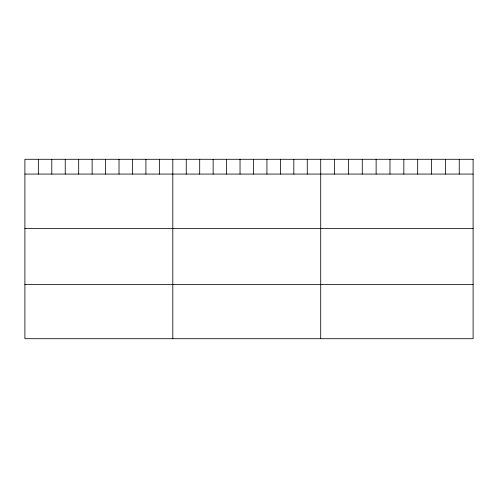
<?xml version="1.0" encoding="UTF-8"?>
<svg xmlns="http://www.w3.org/2000/svg" width="498" height="498" viewBox="0 0 498 498"><rect width="100%" height="100%" fill="white"/><g stroke="black" fill="none" stroke-linecap="round" stroke-linejoin="round"><path stroke-width="0.75" d="M24.9 174.07L473.1 174.07M24.9 228.401L473.1 228.401M24.9 284.377L473.1 284.377M459.249 159.292L459.249 174.07M445.393 159.292L445.393 174.07M431.542 159.292L431.542 174.07M417.685 159.292L417.685 174.07M403.834 159.292L403.834 174.07M389.978 159.292L389.978 174.07M376.127 159.292L376.127 174.07M362.27 159.292L362.27 174.07M348.419 159.292L348.419 174.07M334.563 159.292L334.563 174.07M320.712 159.292L320.712 338.708M307.266 159.292L307.266 174.07M293.82 159.292L293.82 174.07M280.374 159.292L280.374 174.07M266.928 159.292L266.928 174.07M253.482 159.292L253.482 174.07M240.036 159.292L240.036 174.07M226.59 159.292L226.59 174.07M213.144 159.292L213.144 174.07M199.698 159.292L199.698 174.07M186.252 159.292L186.252 174.07M172.806 159.292L172.806 338.708M159.36 159.292L159.36 174.07M145.914 159.292L145.914 174.07M132.468 159.292L132.468 174.07M119.022 159.292L119.022 174.07M105.576 159.292L105.576 174.07M92.13 159.292L92.13 174.07M78.684 159.292L78.684 174.07M65.238 159.292L65.238 174.07M51.792 159.292L51.792 174.07M38.346 159.292L38.346 174.07M473.1 159.292L24.9 159.292L24.9 338.708L473.1 338.708L473.1 159.292"/></g></svg>
